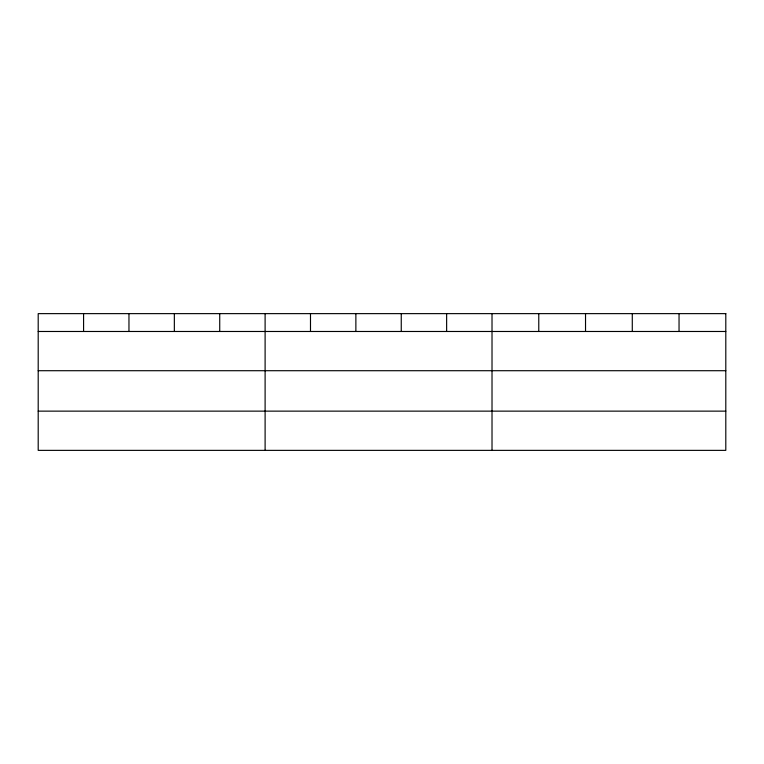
<?xml version="1.0" encoding="UTF-8"?>
<svg xmlns="http://www.w3.org/2000/svg" width="764" height="764" viewBox="0 0 764 764"><rect width="100%" height="100%" fill="white"/><g stroke="black" fill="none" stroke-linecap="round" stroke-linejoin="round"><path stroke-width="1.15" d="M38.2 331.481L725.8 331.481M38.2 370.712L725.8 370.712M38.2 411.137L725.8 411.137M679.043 313.632L679.043 331.481M632.286 313.632L632.286 331.481M585.53 313.632L585.53 331.481M538.773 313.632L538.773 331.481M492.016 313.632L492.016 450.368M446.634 313.632L446.634 331.481M401.253 313.632L401.253 331.481M355.871 313.632L355.871 331.481M310.49 313.632L310.49 331.481M265.108 313.632L265.108 450.368M219.726 313.632L219.726 331.481M174.345 313.632L174.345 331.481M128.963 313.632L128.963 331.481M83.582 313.632L83.582 331.481M725.8 313.632L38.2 313.632L38.2 450.368L725.8 450.368L725.8 313.632"/></g></svg>
